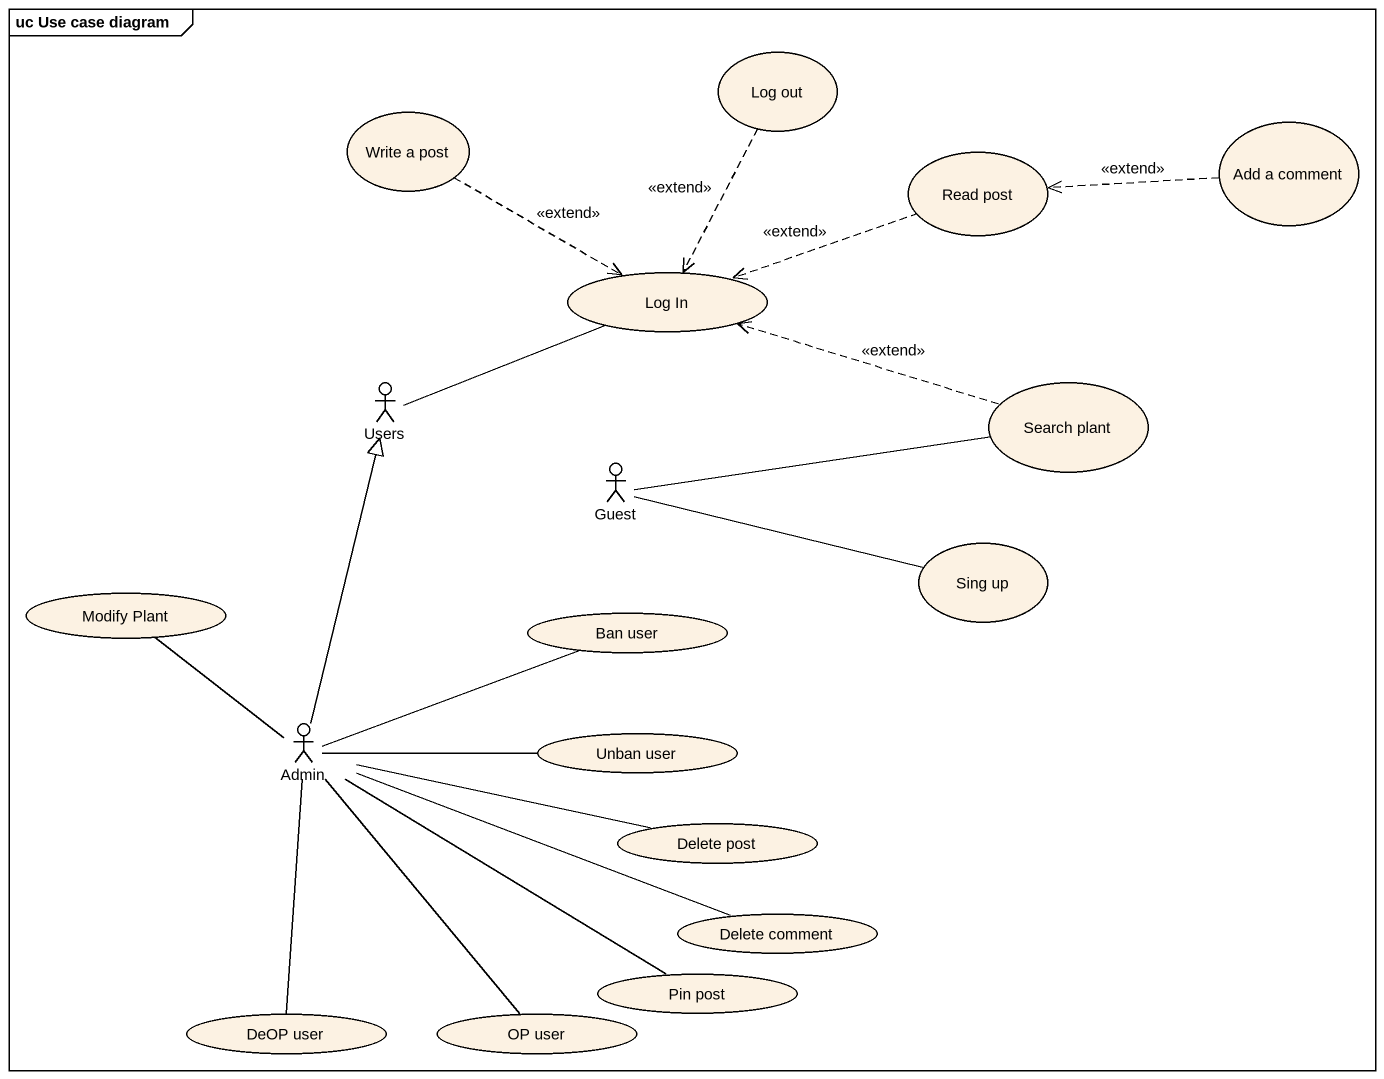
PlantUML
@startuml
mainframe uc Use case diagram
usecase "Log out" as Log_out
usecase "Write a post" as Write_a_post
usecase "Read post" as Read_post
usecase "Add a comment" as Add_a_comment
usecase "Log In" as Log_In
actor Users
usecase "Search plant" as Search_plant
actor Guest
usecase "Sing up" as Sing_up
usecase "Modify Plant" as Modify_Plant
usecase "Ban user" as Ban_user
actor Admin
usecase "Unban user" as Unban_user
usecase "Delete post" as Delete_post
usecase "Delete comment" as Delete_comment
usecase "Pin post" as Pin_post
usecase "DeOP user" as DeOP_user
usecase "OP user" as OP_user
Log_out ..> Log_In : <<extend>>
Write_a_post .right.> Log_In : <<extend>>
Read_post .left.> Log_In : <<extend>>
Add_a_comment .left.> Read_post : <<extend>>
Users -right- Log_In
Search_plant .left.> Log_In : <<extend>>
Guest -right- Search_plant
Guest -right- Sing_up
Admin -up-|> Users
Admin -up- Modify_Plant
Admin -right- Ban_user
Admin -right- Unban_user
Admin -right- Delete_post
Admin -right- Delete_comment
Admin -- Pin_post
Admin -- DeOP_user
Admin -- OP_user
@enduml
